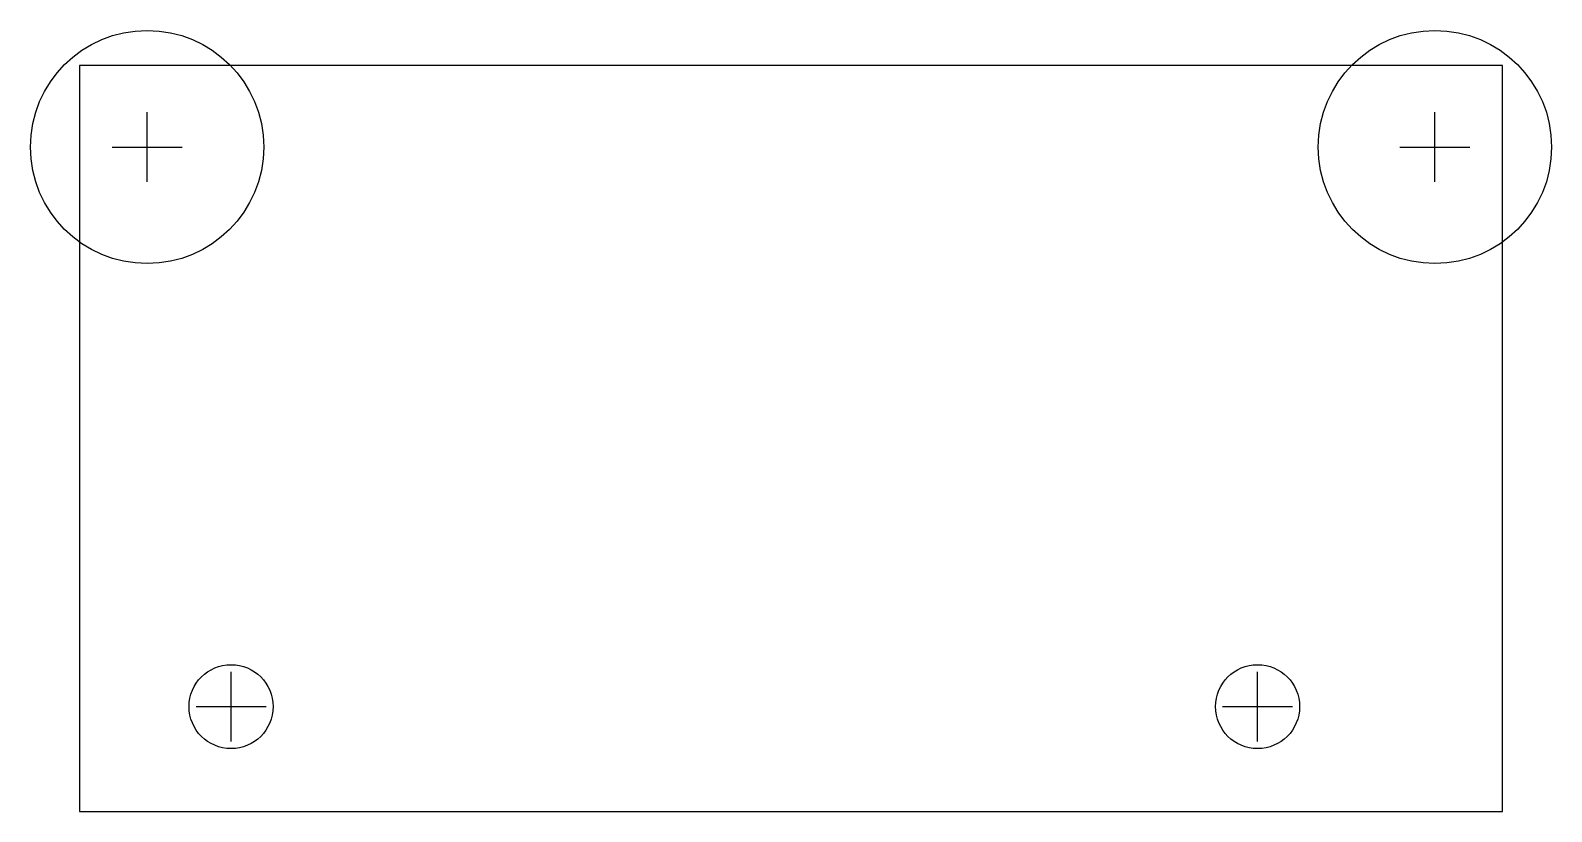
# Model space of a CAD drawing. Header units: millimetres. Extents: x 284.8 to 317.4, y 157.6 to 174.4.
import ezdxf

# ---------------------------------------------------------------- set-up
doc = ezdxf.new("R2010")
doc.units = ezdxf.units.MM
doc.header["$LTSCALE"] = 0.08
doc.linetypes.add('SLD-Solid', pattern=[0])

msp = doc.modelspace()

# ---------------------------------------------------------------- linework, layer by layer
at = {"color": 7, "linetype": 'SLD-Solid', "lineweight": 25}
for p, q in [((316.362, 173.644), (285.862, 173.644)), ((285.862, 173.644), (285.862, 157.644)), ((316.362, 157.644), (316.362, 173.644)), ((285.862, 157.644), (316.362, 157.644))]:
    msp.add_line(p, q, dxfattribs=at)
for p, q in [((287.312, 171.144), (287.312, 172.644)), ((314.912, 171.144), (314.912, 172.644)), ((286.562, 171.894), (288.062, 171.894)), ((314.162, 171.894), (315.662, 171.894)), ((289.112, 159.144), (289.112, 160.644)), ((311.112, 159.144), (311.112, 160.644)), ((288.362, 159.894), (289.862, 159.894)), ((310.362, 159.894), (311.862, 159.894))]:
    msp.add_line(p, q)
for centre, radius in [((287.312, 171.894), 2.5), ((314.912, 171.894), 2.5), ((289.112, 159.894), 0.9), ((311.112, 159.894), 0.9)]:
    msp.add_circle(centre, radius, dxfattribs=at)

doc.saveas('drawing.dxf')
